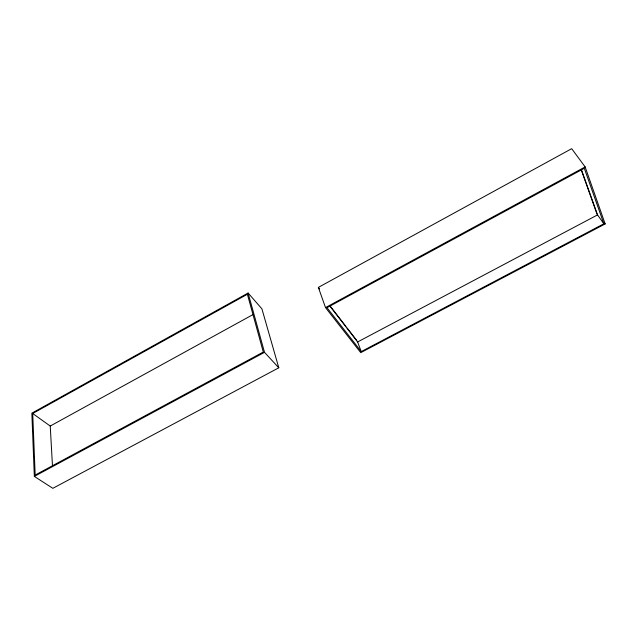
<?xml version="1.0" encoding="UTF-8"?>
<svg xmlns="http://www.w3.org/2000/svg" width="637" height="637" viewBox="0 0 637 637"><rect width="100%" height="100%" fill="white"/><g stroke="black" fill="none" stroke-linecap="round" stroke-linejoin="round"><path stroke-width="0.96" d="M248.104 293.02L31.85 413.174L34.334 476.412L52.839 488.324L278.791 367.788L261.911 308.841L248.104 293.02L264.506 352.341L278.791 367.788M32.71 413.501L247.387 294.262L263.296 352.046L35.17 475.059L32.71 413.501L50.235 426.049L52.497 466.348M50.235 426.049L253.367 314.383M318.365 287.398L571.676 148.676L585.14 166.918L605.15 223.929L360.741 352.651L325.515 307.599L318.365 287.398L319.567 288.959M325.515 307.599L585.14 166.918M34.334 476.412L264.506 352.341M329.496 305.609L357.628 341.958L597.546 214.9L581.398 169.609M361.243 351.6L603.86 223.778L584.312 168.319L326.996 307.695L361.243 351.6L357.628 341.958M330.412 306.381L345.971 326.494M347.173 328.039L356.744 340.421M604.019 222.337L605.15 223.929M597.546 214.9L603.86 223.778M581.215 169.832L597.044 214.199"/></g></svg>
